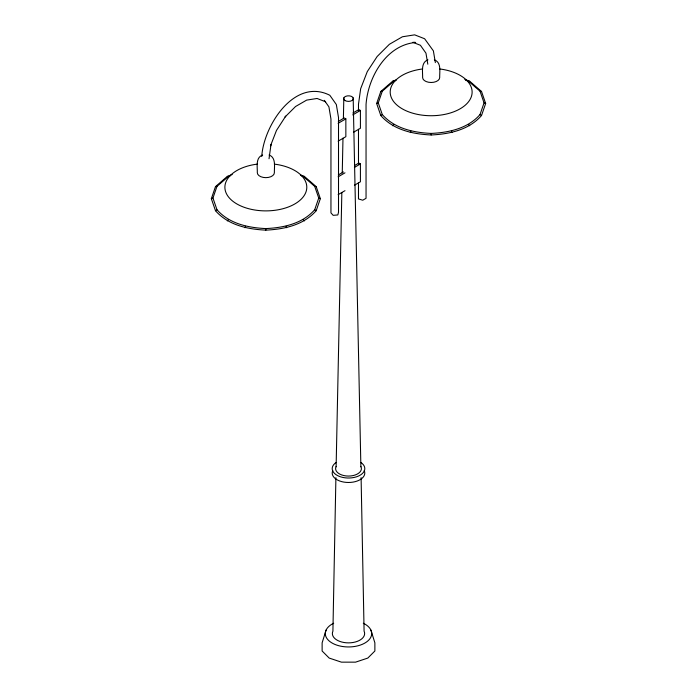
<?xml version="1.0" encoding="UTF-8"?>
<svg xmlns="http://www.w3.org/2000/svg" width="697" height="697" viewBox="0 0 697 697"><rect width="100%" height="100%" fill="white"/><g stroke="black" fill="none" stroke-linecap="round" stroke-linejoin="round"><path stroke-width="1.05" d="M335.902 477.672L332.913 631.142A16.136 9.314 0 0 0 348.5 642.869A16.136 9.314 0 0 0 364.087 631.142L361.098 477.672M336.12 466.79L341.844 192.555M342.253 172.969L342.985 138.145M343.394 118.56L343.821 97.885M261.75 156.459C263.597 126.052 294.282 77.297 329.82 95.271L336.337 104.541L338.515 117.549L338.515 212.254L337.845 214.946L333.175 215.338L330.953 212.881L330.953 119.056L328.914 106.85L324.323 100.316M269.025 158.759L271.037 144.418L270.445 145.978L276.482 130.426L285.726 116.129L285.099 116.939L295.545 106.519L306.654 100.107L317.091 98.469L325.604 101.797M326.083 630.088L322.127 642.843L322.127 651.007L329.193 658.073L341.434 662.15L355.566 662.15L367.807 658.073L374.873 651.007L374.873 642.843L370.917 630.088M300.451 174.903L304.38 176.419L316.194 186.622L320.35 198.671L316.194 210.712C303.596 225.096 284.158 229.278 265.845 230.132C247.531 229.278 228.093 225.096 215.486 210.712L211.339 198.671L215.486 186.622L227.3 176.419L232.214 174.52M301.226 175.67L303.239 176.454L314.704 186.36L318.738 198.044L314.704 209.727C302.481 223.685 283.618 227.753 265.845 228.581C248.071 227.753 229.208 223.685 216.976 209.727L212.951 198.044L216.976 186.36L228.442 176.454L230.463 175.67M464.786 79.362L469.7 81.253L481.514 91.464L485.661 103.504L481.514 115.545C468.907 129.93 449.469 134.12 431.155 134.974C412.842 134.12 393.404 129.93 380.806 115.545L376.65 103.504L380.806 91.464L392.62 81.253L396.549 79.737M465.526 80.12L468.558 81.288L480.024 91.194L484.049 102.886L480.024 114.569C467.792 128.527 448.929 132.587 431.155 133.423C413.382 132.587 394.519 128.527 382.296 114.569L378.262 102.886L382.296 91.194L393.761 81.288L395.774 80.512M244.987 227.736L245.605 226.255M410.298 132.578L410.916 131.097M227.3 220.914L228.442 219.633M392.62 125.756L393.761 124.475M215.486 210.712L216.976 209.727M380.806 115.545L382.296 114.569M338.298 121.435L344.301 117.967L345.851 118.856L345.851 136.69L338.123 141.151M352.865 113.027L358.877 109.56L360.419 110.448L360.419 128.283L353.553 132.238M338.123 123.317L345.851 118.856M352.699 114.909L360.419 110.448M338.298 174.93L343.447 171.959M354.581 165.529L358.877 163.054L360.419 163.943L360.419 181.778L354.416 185.245M338.123 176.811L344.989 172.847M354.416 167.411L360.419 163.943M338.123 194.646L344.989 190.682M427.949 59.864C420.692 62.338 422.791 71.791 422.626 77.559A8.53 4.923 0 0 0 431.155 82.49A8.53 4.923 0 0 0 439.685 77.559C439.528 71.791 441.619 62.338 434.362 59.864M376.65 103.504L378.262 102.886M262.638 155.022C255.381 157.496 257.472 166.958 257.315 172.725A8.53 4.923 0 0 0 265.845 177.648A8.53 4.923 0 0 0 274.374 172.725C274.209 166.958 276.308 157.496 269.051 155.022M211.339 198.671L212.951 198.044M380.806 91.464L382.296 91.194M215.486 186.622L216.976 186.36M468.558 81.288L469.7 81.253M303.239 176.454L304.38 176.419M392.62 81.253L393.761 81.288M227.3 176.419L228.442 176.454M413.783 42.203L415.665 42.465C386.164 44.965 367.929 77.489 366.047 104.489L366.047 198.314L362.745 200.213L358.485 198.933L358.485 182.605M480.024 91.194L481.514 91.464M314.704 186.36L316.194 186.622M484.049 102.886L485.661 103.504M318.738 198.044L320.35 198.671M412.842 42.317L420.413 45.279L425.963 53.181L427.81 64.202M480.024 114.569L481.514 115.545M314.704 209.727L316.194 210.712M468.558 124.475L469.7 125.756M303.239 219.633L304.38 220.914M451.395 131.097L452.013 132.578M286.084 226.255L286.702 227.736M435.355 62.625L433.386 50.872L424.63 38.753L414.654 34.85L402.413 36.775L389.388 44.294L377.155 56.501L367.284 71.599L360.663 88.711L358.485 104.236L358.485 110.762M353.179 97.885L360.88 466.79M431.155 133.423L431.155 134.974M358.485 129.267L358.485 164.1M265.845 228.581L265.845 230.132M364.243 470.632A16.301 9.409 0 0 1 348.5 482.481A16.301 9.409 0 0 1 332.757 470.632M360.968 462.547A16.301 9.409 0 0 1 359.696 475.45A16.301 9.409 0 0 1 337.304 475.45A16.301 9.409 0 0 1 336.032 462.547M360.968 466.685A12.912 7.458 0 0 1 348.5 476.068A12.912 7.458 0 0 1 336.032 466.685M363.311 623.24A23.201 13.4 0 0 1 365.411 642.73A23.201 13.4 0 0 1 331.589 642.73A23.201 13.4 0 0 1 333.689 623.24M439.676 68.959A40.949 23.637 0 0 1 465.108 105.308A40.949 23.637 0 0 1 397.212 105.308A40.949 23.637 0 0 1 422.635 68.959M274.365 164.126A40.949 23.637 0 0 1 299.788 200.466A40.949 23.637 0 0 1 231.892 200.466A40.949 23.637 0 0 1 257.324 164.126M345.076 100.577A4.844 2.797 0 0 0 353.179 99.331A4.844 2.797 0 0 0 347.245 95.907A4.844 2.797 0 0 0 345.076 100.577"/></g></svg>
